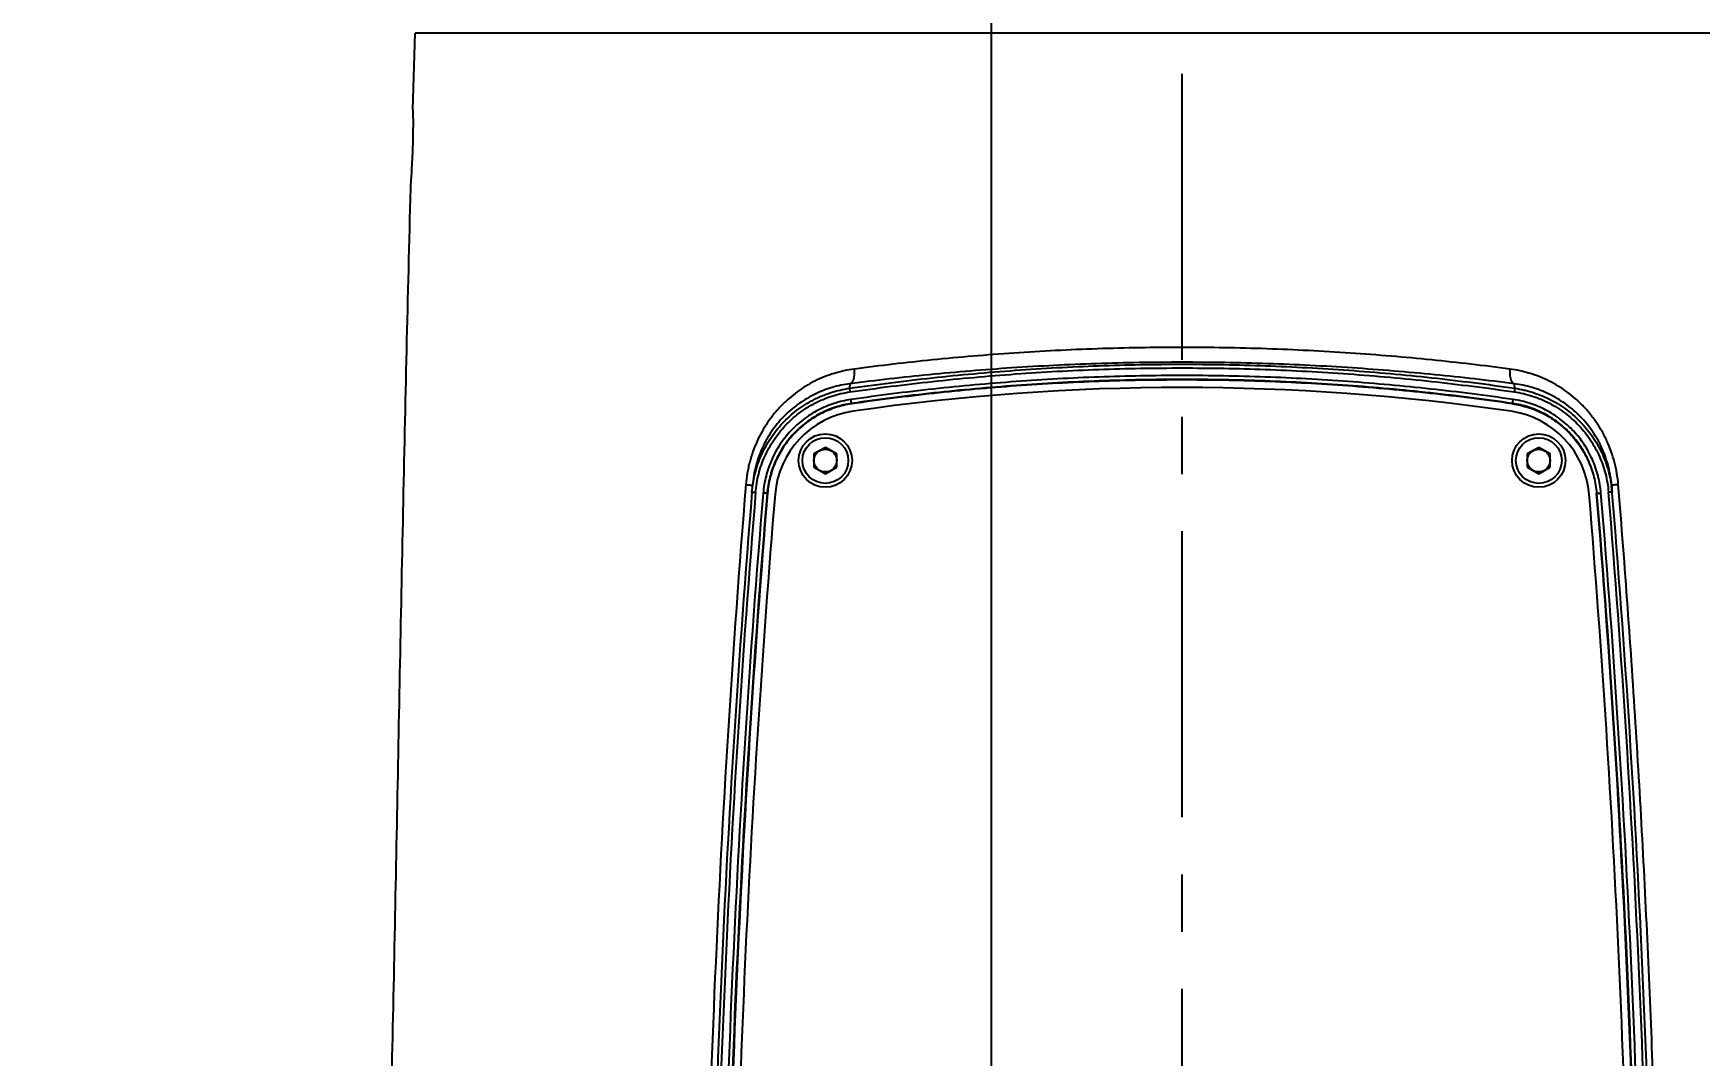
# Model space of a CAD drawing. Header units: millimetres. Extents: x 5828 to 6704, y 123 to 421.
# Drawn here: x 6551.52 to 6562.44, y 320.38 to 327.08 of the extents above; entities that cross this region are included whole.
import ezdxf

# ---------------------------------------------------------------- set-up
doc = ezdxf.new("R2010")
doc.units = ezdxf.units.MM
doc.linetypes.add('CENTER', pattern=[0.6, 0.375, -0.075, 0.075, -0.075])
for name, color, linetype in [('中心线', 7, 'Continuous'), ('外形图', 7, 'Continuous'), ('尺寸标注', 7, 'Continuous'), ('运动范围', 7, 'Continuous')]:
    doc.layers.add(name, color=color, linetype=linetype)
doc.styles.add('微软雅黑', font='msyh.ttc', dxfattribs={"height": 1.5})
doc.dimstyles.new('尺寸标注_1_20比例', dxfattribs={"dimtxt": 1.5, "dimasz": 1.25, "dimexe": 0.5, "dimexo": 0.4, "dimgap": 0.5, "dimtad": 1, "dimdec": 1, "dimlfac": 20, "dimdsep": 46, "dimtxsty": '微软雅黑', "dimcen": 0.09, "dimadec": 0, "dimazin": 0, "dimtp": 0.01, "dimtm": 0.01, "dimtfac": 1, "dimtdec": 1, "dimtofl": 0, "dimtmove": 0, "dimatfit": 3, "dimfxl": 1, "dimtolj": 1, "dimarcsym": 0})

# ---------------------------------------------------------------- blocks, each defined once
blk = doc.blocks.new('*D1139')
at = {"layer": 'Defpoints', "color": 0}
for p in [(6498.981, 336.855), (6559.046, 312.801), (6498.981, 278.199)]:
    blk.add_point(p, dxfattribs=at)
at = {"layer": '尺寸标注', "color": 0, "lineweight": -2}
for p, q in [((6498.981, 336.455), (6498.981, 277.699)), ((6559.046, 312.401), (6559.046, 277.699)), ((6557.796, 278.199), (6500.231, 278.199))]:
    blk.add_line(p, q, dxfattribs=at)
at = {"layer": '尺寸标注', "color": 0}
for points in [[(6500.231, 278.408), (6500.231, 277.991), (6498.981, 278.199)], [(6557.796, 277.991), (6557.796, 278.408), (6559.046, 278.199)]]:
    blk.add_solid(points, dxfattribs=at)
at = {"layer": '尺寸标注', "color": 0, "insert": (6529.014, 279.471), "char_height": 1.5, "attachment_point": 5, "style": '微软雅黑'}
blk.add_mtext('\\A1;\\A1;{\\fAlibaba PuHuiTi 3.0 55 Regular|b0|i0|c134|p18;1201.2}', dxfattribs=at)
blk = doc.blocks.new('*D1142')
at = {"layer": 'Defpoints', "color": 0}
for p in [(6543.444, 336.855), (6559.046, 313.101), (6543.444, 284.976)]:
    blk.add_point(p, dxfattribs=at)
at = {"layer": '尺寸标注', "color": 0, "lineweight": -2}
for p, q in [((6543.444, 336.455), (6543.444, 284.476)), ((6559.046, 312.701), (6559.046, 284.476)), ((6557.796, 284.976), (6544.694, 284.976))]:
    blk.add_line(p, q, dxfattribs=at)
at = {"layer": '尺寸标注', "color": 0}
for points in [[(6544.694, 285.184), (6544.694, 284.768), (6543.444, 284.976)], [(6557.796, 284.768), (6557.796, 285.184), (6559.046, 284.976)]]:
    blk.add_solid(points, dxfattribs=at)
at = {"layer": '尺寸标注', "color": 0, "insert": (6551.245, 286.248), "char_height": 1.5, "attachment_point": 5, "style": '微软雅黑'}
blk.add_mtext('\\A1;\\A1;{\\fAlibaba PuHuiTi 3.0 55 Regular|b0|i0|c134|p18;312}', dxfattribs=at)
blk = doc.blocks.new('*D1143')
at = {"layer": 'Defpoints', "color": 0}
for p in [(6585.645, 336.855), (6559.046, 313.401), (6585.645, 297.386)]:
    blk.add_point(p, dxfattribs=at)
at = {"layer": '尺寸标注', "color": 0, "lineweight": -2}
for p, q in [((6585.645, 336.455), (6585.645, 296.886)), ((6559.046, 313.001), (6559.046, 296.886)), ((6560.296, 297.386), (6584.395, 297.386))]:
    blk.add_line(p, q, dxfattribs=at)
at = {"layer": '尺寸标注', "color": 0}
for points in [[(6560.296, 297.595), (6560.296, 297.178), (6559.046, 297.386)], [(6584.395, 297.178), (6584.395, 297.595), (6585.645, 297.386)]]:
    blk.add_solid(points, dxfattribs=at)
at = {"layer": '尺寸标注', "color": 0, "insert": (6572.095, 298.658), "char_height": 1.5, "attachment_point": 5, "style": '微软雅黑'}
blk.add_mtext('\\A1;\\A1;{\\fAlibaba PuHuiTi 3.0 55 Regular|b0|i0|c134|p18;532}', dxfattribs=at)
blk = doc.blocks.new('*D1144')
at = {"layer": 'Defpoints', "color": 0}
for p in [(6557.796, 395.67), (6487.648, 286.241), (6537.997, 286.241)]:
    blk.add_point(p, dxfattribs=at)
at = {"layer": '尺寸标注', "color": 0, "lineweight": -2}
for p, q in [((6557.396, 395.67), (6487.148, 395.67)), ((6487.648, 394.42), (6487.648, 287.491)), ((6537.597, 286.241), (6487.148, 286.241))]:
    blk.add_line(p, q, dxfattribs=at)
at = {"layer": '尺寸标注', "color": 0}
for points in [[(6487.856, 394.42), (6487.439, 394.42), (6487.648, 395.67)], [(6487.439, 287.491), (6487.856, 287.491), (6487.648, 286.241)]]:
    blk.add_solid(points, dxfattribs=at)
at = {"layer": '尺寸标注', "color": 0, "insert": (6486.376, 340.956), "char_height": 1.5, "attachment_point": 5, "rotation": 90, "style": '微软雅黑'}
blk.add_mtext('\\A1;\\A1;{\\fAlibaba PuHuiTi 3.0 55 Regular|b0|i0|c134|p18;2188.6}', dxfattribs=at)
blk = doc.blocks.new('*D1147')
at = {"layer": 'Defpoints', "color": 0}
for p in [(6557.796, 330.86), (6559.046, 313.101), (6559.046, 305.38)]:
    blk.add_point(p, dxfattribs=at)
at = {"layer": '尺寸标注', "color": 0, "lineweight": -2}
for p, q in [((6557.796, 330.46), (6557.796, 304.88)), ((6559.046, 312.701), (6559.046, 304.88)), ((6556.546, 305.38), (6551.714, 305.38)), ((6560.296, 305.38), (6561.546, 305.38))]:
    blk.add_line(p, q, dxfattribs=at)
at = {"layer": '尺寸标注', "color": 0}
for points in [[(6556.546, 305.171), (6556.546, 305.588), (6557.796, 305.38)], [(6560.296, 305.588), (6560.296, 305.171), (6559.046, 305.38)]]:
    blk.add_solid(points, dxfattribs=at)
at = {"layer": '尺寸标注', "color": 0, "insert": (6553.321, 306.651), "char_height": 1.5, "attachment_point": 5, "style": '微软雅黑'}
blk.add_mtext('\\A1;\\A1;{\\fAlibaba PuHuiTi 3.0 55 Regular|b0|i0|c134|p18;25}', dxfattribs=at)
blk = doc.blocks.new('*D1157')
at = {"layer": 'Defpoints', "color": 0}
for p in [(6616.611, 336.855), (6559.046, 313.001), (6616.611, 278.199)]:
    blk.add_point(p, dxfattribs=at)
at = {"layer": '尺寸标注', "color": 0, "lineweight": -2}
for p, q in [((6616.611, 336.455), (6616.611, 277.699)), ((6559.046, 312.601), (6559.046, 277.699)), ((6560.296, 278.199), (6615.361, 278.199))]:
    blk.add_line(p, q, dxfattribs=at)
at = {"layer": '尺寸标注', "color": 0}
for points in [[(6560.296, 278.408), (6560.296, 277.991), (6559.046, 278.199)], [(6615.361, 277.991), (6615.361, 278.408), (6616.611, 278.199)]]:
    blk.add_solid(points, dxfattribs=at)
at = {"layer": '尺寸标注', "color": 0, "insert": (6587.829, 279.479), "char_height": 1.5, "attachment_point": 5, "style": '微软雅黑'}
blk.add_mtext('\\A1;1151.3', dxfattribs=at)

msp = doc.modelspace()

# ---------------------------------------------------------------- linework, layer by layer
at = {"layer": '中心线', "linetype": 'CENTER', "ltscale": 5}
msp.add_line((6559.0462, 312.9415), (6559.0462, 331.5632), dxfattribs=at)
at = {"layer": '外形图', "linetype": 'ByBlock'}
for p, q in [((6554.0059, 326.5803), (6554.0208, 327.081)), ((6564.0716, 327.081), (6554.0208, 327.081)), ((6556.8696, 324.7835), (6556.8668, 324.754)), ((6561.2228, 324.7835), (6561.2256, 324.7543)), ((6556.8814, 324.6522), (6556.881, 324.6547)), ((6561.211, 324.6525), (6561.2113, 324.6548)), ((6556.7087, 324.3669), (6556.6337, 324.3236)), ((6556.6337, 324.3236), (6556.6337, 324.237)), ((6556.7837, 324.3236), (6556.7087, 324.3669)), ((6556.7837, 324.237), (6556.7837, 324.3236)), ((6561.3837, 324.3669), (6561.3087, 324.3236)), ((6561.3087, 324.3236), (6561.3087, 324.237)), ((6561.4587, 324.3236), (6561.3837, 324.3669)), ((6561.4587, 324.237), (6561.4587, 324.3236)), ((6556.6337, 324.237), (6556.7087, 324.1937)), ((6556.7087, 324.1937), (6556.7837, 324.237)), ((6561.3087, 324.237), (6561.3837, 324.1937)), ((6561.3837, 324.1937), (6561.4587, 324.237)), ((6556.2278, 324.0734), (6556.2278, 324.0734)), ((6556.3294, 324.0641), (6556.3269, 324.0643)), ((6561.763, 324.0645), (6561.7653, 324.0647))]:
    msp.add_line(p, q, dxfattribs=at)
for centre, radius in [((6556.7087, 324.2803), 0.175), ((6556.7087, 324.2803), 0.15), ((6561.3837, 324.2803), 0.175), ((6561.3837, 324.2803), 0.15), ((6556.7087, 324.2803), 0.075), ((6561.3837, 324.2803), 0.075)]:
    msp.add_circle(centre, radius, dxfattribs=at)
for centre, radius, start, end in [((6559.0451, 309.741), 15.0181, 81.74291, 98.24808), ((6556.9767, 324.0099), 0.6, 98.25037, 175.27136), ((6561.1157, 324.0096), 0.6, 4.72841, 81.74062), ((6640.4433, 317.2259), 84.5374, 175.320123, 179.709995), ((6479.4569, 317.2553), 82.6893, 0.276995, 4.759958), ((6638.6355, 317.2553), 82.6893, 175.270338, 179.723005), ((6638.621, 317.2552), 82.6511, 175.268983, 179.722921), ((6638.0938, 317.2606), 82.0757, 175.243034, 179.743419), ((6638.1082, 317.2607), 82.0638, 175.244389, 179.743495), ((6638.6355, 317.2553), 82.5872, 175.270936, 179.738639), ((6638.6355, 317.2553), 82.5377, 175.271364, 179.557107), ((6479.4569, 317.2553), 82.5377, 0.442893, 4.728408), ((6479.4569, 317.2553), 82.5872, 0.261361, 4.729359), ((6479.9783, 317.2607), 82.0694, 0.256641, 4.755568), ((6479.9928, 317.2606), 82.0813, 0.256719, 4.756921), ((6479.4714, 317.2552), 82.6511, 0.277079, 4.731308)]:
    msp.add_arc(centre, radius, start, end, dxfattribs=at)
for points, knots in [([(6554.0059, 326.5803), (6554.0062, 326.5583), (6554.0069, 326.4833), (6554.0054, 326.3552), (6553.9998, 326.2271), (6553.995, 326.1522), (6553.9934, 326.1303)], [0, 0, 0, 0, 0.1464394, 0.4998994, 0.8533596, 1, 1, 1, 1]), ([(6553.8023, 317.6538), (6553.8239, 318.36), (6553.8598, 319.7722), (6553.9021, 321.8907), (6553.9424, 324.01), (6553.9745, 325.4233), (6553.9934, 326.1303)], [0, 0, 0, 0, 0.2499907, 0.499832, 0.749758, 1, 1, 1, 1]), ([(6561.195, 324.8801), (6561.0243, 324.9026), (6560.6759, 324.9432), (6560.1443, 324.988), (6559.5988, 325.0158), (6559.0462, 325.0253), (6558.4936, 325.0158), (6557.9481, 324.988), (6557.4165, 324.9432), (6557.0681, 324.9026), (6556.8974, 324.8801)], [0, 0, 0, 0, 0.1198465, 0.2440734, 0.3712813, 0.5, 0.6287187, 0.7559266, 0.8801535, 1, 1, 1, 1]), ([(6556.8974, 324.8801), (6556.875, 324.8772), (6556.8305, 324.8694), (6556.7651, 324.8523), (6556.7013, 324.8298), (6556.6396, 324.802), (6556.5802, 324.7692), (6556.5236, 324.7313), (6556.47, 324.6885), (6556.4198, 324.641), (6556.3733, 324.5889), (6556.331, 324.5325), (6556.2933, 324.472), (6556.2606, 324.4077), (6556.2332, 324.3401), (6556.2152, 324.2815), (6556.2038, 324.2336), (6556.1944, 324.1849), (6556.1898, 324.1479), (6556.1878, 324.1231)], [0, 0, 0, 0, 0.0603734, 0.1205914, 0.1807477, 0.240946, 0.3012963, 0.3619114, 0.4229064, 0.4843917, 0.5464681, 0.6092177, 0.6726968, 0.7369243, 0.801873, 0.8674629, 0.9004663, 0.9335758, 1, 1, 1, 1]), ([(6556.8668, 324.754), (6557.0471, 324.7802), (6557.4088, 324.826), (6557.9533, 324.8753), (6558.4994, 324.9049), (6559.0462, 324.9148), (6559.5931, 324.905), (6560.1391, 324.8754), (6560.6837, 324.8263), (6561.0453, 324.7805), (6561.2256, 324.7543)], [0, 0, 0, 0, 0.1249806, 0.2499817, 0.3749962, 0.5000163, 0.6250343, 0.7500426, 0.8750336, 1, 1, 1, 1]), ([(6561.2228, 324.7835), (6561.05, 324.8059), (6560.6972, 324.8461), (6560.1588, 324.8906), (6559.6061, 324.9183), (6559.0462, 324.9276), (6558.4863, 324.9183), (6557.9337, 324.8906), (6557.3952, 324.8461), (6557.0424, 324.8059), (6556.8696, 324.7835)], [0, 0, 0, 0, 0.1197803, 0.2439952, 0.3712314, 0.5, 0.6287686, 0.7560048, 0.8802198, 1, 1, 1, 1]), ([(6556.8696, 324.7301), (6557.0496, 324.7562), (6557.4108, 324.8021), (6557.9548, 324.8512), (6558.5002, 324.8808), (6559.0463, 324.8906), (6559.5924, 324.8808), (6560.1378, 324.8514), (6560.6817, 324.8023), (6561.0428, 324.7565), (6561.2229, 324.7304)], [0, 0, 0, 0, 0.1249805, 0.2499817, 0.3749962, 0.5000163, 0.6250344, 0.7500427, 0.8750337, 1, 1, 1, 1]), ([(6556.8974, 324.8801), (6556.898, 324.8742), (6556.8987, 324.8624), (6556.8984, 324.8453), (6556.8969, 324.8317), (6556.895, 324.8216), (6556.8932, 324.8148), (6556.8912, 324.8085), (6556.8889, 324.8027), (6556.8862, 324.7977), (6556.8834, 324.7933), (6556.8802, 324.7896), (6556.8769, 324.7867), (6556.8734, 324.7846), (6556.8708, 324.7838), (6556.8696, 324.7835)], [0, 0, 0, 0, 0.1682405, 0.3299899, 0.4810602, 0.5514697, 0.6179423, 0.6801881, 0.7380086, 0.7913209, 0.8401886, 0.8848621, 0.9258279, 0.9638529, 1, 1, 1, 1]), ([(6561.195, 324.8801), (6561.1944, 324.8742), (6561.1937, 324.8624), (6561.1941, 324.8453), (6561.1955, 324.8317), (6561.1974, 324.8216), (6561.1992, 324.8148), (6561.2012, 324.8085), (6561.2036, 324.8027), (6561.2062, 324.7977), (6561.209, 324.7933), (6561.2122, 324.7896), (6561.2155, 324.7867), (6561.219, 324.7846), (6561.2216, 324.7838), (6561.2228, 324.7835)], [0, 0, 0, 0, 0.1682404, 0.3299898, 0.48106, 0.5514695, 0.6179421, 0.6801878, 0.7380083, 0.7913206, 0.8401883, 0.8848619, 0.9258277, 0.9638528, 1, 1, 1, 1]), ([(6561.9046, 324.1231), (6561.9026, 324.1479), (6561.8979, 324.1849), (6561.8886, 324.2336), (6561.8772, 324.2815), (6561.8592, 324.3401), (6561.8363, 324.3966), (6561.8153, 324.4401), (6561.7927, 324.4822), (6561.7613, 324.5325), (6561.7191, 324.589), (6561.6726, 324.641), (6561.6224, 324.6885), (6561.5688, 324.7313), (6561.5122, 324.7692), (6561.4528, 324.802), (6561.3911, 324.8298), (6561.3273, 324.8523), (6561.2619, 324.8694), (6561.2174, 324.8772), (6561.195, 324.8801)], [0, 0, 0, 0, 0.0664226, 0.099532, 0.1325356, 0.1981241, 0.2630721, 0.2952859, 0.3273132, 0.3907914, 0.4535408, 0.5156158, 0.5771002, 0.6380944, 0.6987084, 0.7590575, 0.819255, 0.8794106, 0.9396276, 1, 1, 1, 1]), ([(6556.2278, 324.0734), (6556.2295, 324.0943), (6556.2334, 324.1256), (6556.2412, 324.1669), (6556.2508, 324.2078), (6556.2659, 324.2581), (6556.289, 324.3167), (6556.317, 324.3732), (6556.3496, 324.4272), (6556.3866, 324.4782), (6556.4278, 324.5259), (6556.4728, 324.5701), (6556.5214, 324.6102), (6556.5732, 324.6462), (6556.6278, 324.6777), (6556.6849, 324.7044), (6556.744, 324.7263), (6556.8047, 324.7432), (6556.846, 324.751), (6556.8668, 324.754)], [0, 0, 0, 0, 0.0624914, 0.0937458, 0.1250013, 0.1875014, 0.2500047, 0.3125104, 0.3750174, 0.4375248, 0.5000319, 0.5625377, 0.6250417, 0.6875431, 0.7500415, 0.8125366, 0.8750281, 0.9375159, 1, 1, 1, 1]), ([(6556.8696, 324.7835), (6556.8498, 324.781), (6556.8105, 324.7744), (6556.7526, 324.7598), (6556.6961, 324.7406), (6556.6413, 324.7168), (6556.5884, 324.6887), (6556.5379, 324.6561), (6556.4898, 324.6192), (6556.4445, 324.578), (6556.4024, 324.5327), (6556.3639, 324.4832), (6556.3352, 324.4389), (6556.3143, 324.4016), (6556.2949, 324.3629), (6556.2736, 324.3124), (6556.2569, 324.2599), (6556.2463, 324.2167), (6556.2376, 324.1728), (6556.2333, 324.1393), (6556.2314, 324.1169)], [0, 0, 0, 0, 0.0599191, 0.1196498, 0.179298, 0.23898, 0.2988251, 0.3589662, 0.4195449, 0.4807001, 0.5425663, 0.6052611, 0.6688751, 0.7010509, 0.7334698, 0.7989994, 0.8653892, 0.8988644, 0.9324836, 1, 1, 1, 1]), ([(6556.8668, 324.754), (6556.8668, 324.7539), (6556.8668, 324.7539), (6556.8668, 324.7538), (6556.8667, 324.7536), (6556.8667, 324.7533), (6556.8668, 324.7531), (6556.8668, 324.7526), (6556.8668, 324.7518), (6556.8669, 324.7508), (6556.867, 324.7496), (6556.8672, 324.7482), (6556.8674, 324.7466), (6556.8676, 324.7449), (6556.8679, 324.7424), (6556.8683, 324.739), (6556.8689, 324.7346), (6556.8693, 324.7316), (6556.8696, 324.7301)], [0, 0, 0, 0, 0.0031663, 0.0084588, 0.0159497, 0.0256486, 0.0375473, 0.0516255, 0.0862065, 0.129107, 0.1799602, 0.2383259, 0.3036966, 0.3755022, 0.4531159, 0.6230098, 0.8074503, 1, 1, 1, 1]), ([(6561.2159, 324.6804), (6561.0364, 324.7066), (6560.6764, 324.7524), (6560.1343, 324.8015), (6559.5907, 324.831), (6559.0463, 324.8408), (6558.5019, 324.831), (6557.9583, 324.8014), (6557.4161, 324.7522), (6557.0561, 324.7064), (6556.8766, 324.6803)], [0, 0, 0, 0, 0.1249665, 0.2499575, 0.3749658, 0.4999838, 0.6250038, 0.7500182, 0.8750193, 1, 1, 1, 1]), ([(6561.2113, 324.6548), (6561.0322, 324.6809), (6560.673, 324.7267), (6560.132, 324.7757), (6559.5895, 324.8052), (6559.0462, 324.815), (6558.503, 324.8051), (6557.9605, 324.7756), (6557.4194, 324.7265), (6557.0601, 324.6808), (6556.881, 324.6547)], [0, 0, 0, 0, 0.1249664, 0.2499574, 0.3749657, 0.4999837, 0.6250038, 0.7500182, 0.8750194, 1, 1, 1, 1]), ([(6561.211, 324.6525), (6561.0319, 324.6785), (6560.6726, 324.724), (6560.1316, 324.7728), (6559.5893, 324.8022), (6559.0462, 324.8119), (6558.5031, 324.8021), (6557.9607, 324.7727), (6557.4198, 324.7238), (6557.0605, 324.6782), (6556.8814, 324.6522)], [0, 0, 0, 0, 0.125, 0.25, 0.375, 0.5, 0.625, 0.75, 0.875, 1, 1, 1, 1]), ([(6561.861, 324.1169), (6561.8591, 324.1393), (6561.8548, 324.1728), (6561.8461, 324.2167), (6561.8355, 324.2599), (6561.8188, 324.3124), (6561.7975, 324.3629), (6561.7781, 324.4016), (6561.7572, 324.4389), (6561.7285, 324.4832), (6561.69, 324.5327), (6561.6479, 324.578), (6561.6026, 324.6192), (6561.5545, 324.6561), (6561.504, 324.6887), (6561.4511, 324.7168), (6561.3963, 324.7406), (6561.3398, 324.7598), (6561.2819, 324.7744), (6561.2426, 324.781), (6561.2228, 324.7835)], [0, 0, 0, 0, 0.0675157, 0.1011353, 0.1346114, 0.2010007, 0.2665307, 0.2989495, 0.331125, 0.3947389, 0.4574348, 0.5193004, 0.5804556, 0.6410347, 0.7011753, 0.7610204, 0.8207028, 0.8803496, 0.9400805, 1, 1, 1, 1]), ([(6561.2256, 324.7543), (6561.2256, 324.7543), (6561.2256, 324.7542), (6561.2256, 324.7541), (6561.2256, 324.7539), (6561.2256, 324.7537), (6561.2256, 324.7534), (6561.2256, 324.7529), (6561.2256, 324.7522), (6561.2255, 324.7511), (6561.2254, 324.7499), (6561.2253, 324.7485), (6561.2251, 324.747), (6561.2249, 324.7453), (6561.2246, 324.7427), (6561.2241, 324.7393), (6561.2236, 324.7349), (6561.2231, 324.7319), (6561.2229, 324.7304)], [0, 0, 0, 0, 0.0032601, 0.0086073, 0.0161347, 0.0258593, 0.0377764, 0.0518676, 0.0864622, 0.1293642, 0.1802097, 0.2385606, 0.3039108, 0.3756917, 0.4532778, 0.6231122, 0.8074956, 1, 1, 1, 1]), ([(6561.2256, 324.7543), (6561.2463, 324.7513), (6561.2773, 324.7454), (6561.318, 324.7351), (6561.3582, 324.723), (6561.4075, 324.7048), (6561.4645, 324.678), (6561.5192, 324.6466), (6561.5709, 324.6106), (6561.6195, 324.5704), (6561.6646, 324.5263), (6561.7057, 324.4786), (6561.7428, 324.4276), (6561.7754, 324.3736), (6561.8033, 324.3171), (6561.8265, 324.2585), (6561.8446, 324.1981), (6561.8576, 324.1364), (6561.8629, 324.0947), (6561.8646, 324.0738)], [0, 0, 0, 0, 0.0624788, 0.0937268, 0.1249758, 0.1874635, 0.2499556, 0.3124519, 0.3749521, 0.4374557, 0.499962, 0.5624702, 0.6249795, 0.6874889, 0.7499973, 0.8125036, 0.8750068, 0.9375059, 1, 1, 1, 1]), ([(6556.2516, 324.0721), (6556.2532, 324.0923), (6556.2583, 324.1326), (6556.2709, 324.1922), (6556.2884, 324.2506), (6556.3108, 324.3073), (6556.3379, 324.362), (6556.3694, 324.4141), (6556.4052, 324.4635), (6556.445, 324.5096), (6556.4886, 324.5523), (6556.5356, 324.5911), (6556.5856, 324.6259), (6556.6385, 324.6563), (6556.6937, 324.6822), (6556.7508, 324.7034), (6556.8095, 324.7196), (6556.8495, 324.7272), (6556.8696, 324.7301)], [0, 0, 0, 0, 0.0624899, 0.1249854, 0.1874852, 0.2499888, 0.3124952, 0.3750034, 0.4375124, 0.500021, 0.5625287, 0.6250345, 0.6875377, 0.7500378, 0.8125342, 0.8750269, 0.9375155, 1, 1, 1, 1]), ([(6556.8766, 324.6803), (6556.8579, 324.6775), (6556.8207, 324.6705), (6556.766, 324.6553), (6556.7127, 324.6356), (6556.6613, 324.6114), (6556.6121, 324.5831), (6556.5655, 324.5507), (6556.5217, 324.5145), (6556.4812, 324.4747), (6556.4441, 324.4317), (6556.4107, 324.3858), (6556.3814, 324.3372), (6556.3562, 324.2863), (6556.3353, 324.2335), (6556.3189, 324.1791), (6556.3072, 324.1235), (6556.3025, 324.086), (6556.3009, 324.0671)], [0, 0, 0, 0, 0.0624846, 0.1249734, 0.1874662, 0.2499629, 0.3124632, 0.3749666, 0.4374725, 0.4999802, 0.5624889, 0.6249977, 0.6875057, 0.7500119, 0.8125153, 0.875015, 0.9375102, 1, 1, 1, 1]), ([(6556.881, 324.6547), (6556.845, 324.6494), (6556.7916, 324.637), (6556.7233, 324.6117), (6556.6574, 324.5807), (6556.5802, 324.5317), (6556.4987, 324.4583), (6556.4307, 324.3724), (6556.3867, 324.2922), (6556.36, 324.2244), (6556.3443, 324.1721), (6556.333, 324.1186), (6556.3284, 324.0824), (6556.3269, 324.0643)], [0, 0, 0, 0, 0.1249301, 0.1874567, 0.2499876, 0.3749501, 0.4999232, 0.6249008, 0.7498753, 0.8124134, 0.8749474, 0.9374766, 1, 1, 1, 1]), ([(6556.8814, 324.6522), (6556.8634, 324.6495), (6556.8278, 324.6428), (6556.7753, 324.6283), (6556.7242, 324.6094), (6556.6585, 324.5785), (6556.5816, 324.5298), (6556.5005, 324.4567), (6556.4327, 324.371), (6556.3889, 324.2912), (6556.3623, 324.2237), (6556.3466, 324.1715), (6556.3354, 324.1182), (6556.3309, 324.0822), (6556.3294, 324.0641)], [0, 0, 0, 0, 0.0625275, 0.125055, 0.1875824, 0.2501099, 0.3750545, 0.4999991, 0.624944, 0.7498894, 0.812417, 0.8749446, 0.9374723, 1, 1, 1, 1]), ([(6556.881, 324.6547), (6556.881, 324.6547), (6556.881, 324.6547), (6556.8809, 324.6549), (6556.8809, 324.655), (6556.8808, 324.6553), (6556.8807, 324.6555), (6556.8806, 324.656), (6556.8804, 324.6568), (6556.8802, 324.6579), (6556.8799, 324.6592), (6556.8797, 324.6607), (6556.8794, 324.6624), (6556.8791, 324.6642), (6556.8786, 324.667), (6556.878, 324.6707), (6556.8773, 324.6754), (6556.8768, 324.6786), (6556.8766, 324.6803)], [0, 0, 0, 0, 0.0024531, 0.0070628, 0.0139619, 0.0231698, 0.0346796, 0.0484693, 0.0827635, 0.1257331, 0.1769627, 0.2359513, 0.3021193, 0.3748152, 0.4533224, 0.6246223, 0.8092731, 1, 1, 1, 1]), ([(6561.211, 324.6525), (6561.2289, 324.6499), (6561.2646, 324.6431), (6561.3171, 324.6286), (6561.3682, 324.6097), (6561.4339, 324.5789), (6561.5108, 324.5301), (6561.5919, 324.457), (6561.6597, 324.3714), (6561.7034, 324.2916), (6561.7301, 324.2241), (6561.7457, 324.1719), (6561.757, 324.1186), (6561.7615, 324.0826), (6561.763, 324.0645)], [0, 0, 0, 0, 0.0625275, 0.125055, 0.1875824, 0.2501099, 0.3750545, 0.4999991, 0.624944, 0.7498894, 0.812417, 0.8749446, 0.9374723, 1, 1, 1, 1]), ([(6561.2113, 324.6548), (6561.2114, 324.6549), (6561.2114, 324.6549), (6561.2115, 324.655), (6561.2115, 324.6552), (6561.2116, 324.6554), (6561.2117, 324.6557), (6561.2118, 324.6562), (6561.212, 324.657), (6561.2122, 324.6581), (6561.2125, 324.6594), (6561.2128, 324.6609), (6561.2131, 324.6626), (6561.2134, 324.6644), (6561.2139, 324.6672), (6561.2145, 324.6709), (6561.2152, 324.6756), (6561.2157, 324.6788), (6561.2159, 324.6804)], [0, 0, 0, 0, 0.0025688, 0.0072398, 0.0141786, 0.0234147, 0.0349456, 0.0487513, 0.0830663, 0.1260463, 0.177278, 0.2362617, 0.3024184, 0.3750971, 0.4535811, 0.6248175, 0.809382, 1, 1, 1, 1]), ([(6561.7653, 324.0647), (6561.7623, 324.1009), (6561.7531, 324.1551), (6561.7322, 324.2248), (6561.7054, 324.2925), (6561.6615, 324.3727), (6561.5935, 324.4586), (6561.5121, 324.532), (6561.4349, 324.5809), (6561.369, 324.6119), (6561.3178, 324.6308), (6561.2651, 324.6455), (6561.2293, 324.6522), (6561.2113, 324.6548)], [0, 0, 0, 0, 0.1249498, 0.1874873, 0.2500287, 0.3750089, 0.4999899, 0.6249631, 0.7499217, 0.8124491, 0.8749713, 0.9374883, 1, 1, 1, 1]), ([(6561.7914, 324.0675), (6561.7898, 324.0864), (6561.7851, 324.1239), (6561.7733, 324.1794), (6561.757, 324.2338), (6561.7361, 324.2866), (6561.7109, 324.3375), (6561.6816, 324.3861), (6561.6482, 324.432), (6561.6112, 324.475), (6561.5706, 324.5147), (6561.5269, 324.5509), (6561.4802, 324.5833), (6561.4311, 324.6117), (6561.3797, 324.6358), (6561.3088, 324.6621), (6561.2533, 324.675), (6561.2159, 324.6804)], [0, 0, 0, 0, 0.0624994, 0.1250044, 0.1875142, 0.2500276, 0.3125437, 0.3750611, 0.4375788, 0.5000957, 0.5626108, 0.6251232, 0.6876322, 0.7501372, 0.8126376, 0.8751333, 1, 1, 1, 1]), ([(6561.2229, 324.7304), (6561.243, 324.7275), (6561.2829, 324.72), (6561.3417, 324.7037), (6561.3988, 324.6826), (6561.454, 324.6567), (6561.5068, 324.6263), (6561.5569, 324.5915), (6561.6039, 324.5527), (6561.6474, 324.51), (6561.6873, 324.4639), (6561.7231, 324.4145), (6561.7546, 324.3624), (6561.7817, 324.3077), (6561.804, 324.251), (6561.8216, 324.1927), (6561.8342, 324.133), (6561.8392, 324.0927), (6561.8409, 324.0725)], [0, 0, 0, 0, 0.0624789, 0.1249627, 0.1874512, 0.2499445, 0.3124424, 0.3749443, 0.4374498, 0.4999579, 0.562468, 0.6249789, 0.6874896, 0.749999, 0.8125058, 0.8750089, 0.9375073, 1, 1, 1, 1]), ([(6556.1878, 324.1231), (6556.191, 324.1228), (6556.1971, 324.1222), (6556.2057, 324.1212), (6556.2122, 324.1204), (6556.2168, 324.1198), (6556.2198, 324.1194), (6556.2224, 324.119), (6556.2248, 324.1186), (6556.2268, 324.1183), (6556.2282, 324.118), (6556.2292, 324.1178), (6556.2297, 324.1177), (6556.2302, 324.1175), (6556.2307, 324.1174), (6556.231, 324.1173), (6556.2312, 324.1172), (6556.2313, 324.1171), (6556.2314, 324.117), (6556.2314, 324.117), (6556.2314, 324.1169)], [0, 0, 0, 0, 0.2188488, 0.4156171, 0.5873912, 0.6630965, 0.7316333, 0.7927505, 0.8462265, 0.8918708, 0.9295274, 0.9453233, 0.9590831, 0.9708023, 0.9804826, 0.9881382, 0.9938099, 0.9959361, 0.9976275, 1, 1, 1, 1]), ([(6561.9046, 324.1231), (6561.9014, 324.1228), (6561.8953, 324.1222), (6561.8867, 324.1212), (6561.8803, 324.1204), (6561.8756, 324.1198), (6561.8726, 324.1194), (6561.87, 324.119), (6561.8676, 324.1186), (6561.8657, 324.1183), (6561.8642, 324.118), (6561.8633, 324.1178), (6561.8627, 324.1177), (6561.8622, 324.1175), (6561.8618, 324.1174), (6561.8614, 324.1173), (6561.8612, 324.1172), (6561.8611, 324.1171), (6561.861, 324.117), (6561.861, 324.117), (6561.861, 324.1169)], [0, 0, 0, 0, 0.2188487, 0.415617, 0.587391, 0.6630963, 0.7316331, 0.7927503, 0.8462263, 0.8918705, 0.9295272, 0.9453231, 0.9590829, 0.9708021, 0.9804824, 0.988138, 0.9938098, 0.995936, 0.9976274, 1, 1, 1, 1]), ([(6562.1854, 317.6538), (6562.1826, 318.1934), (6562.1668, 319.2729), (6562.1121, 320.8914), (6562.0265, 322.5085), (6561.9487, 323.5853), (6561.9046, 324.1231)], [0, 0, 0, 0, 0.249976, 0.5000179, 0.7500374, 1, 1, 1, 1]), ([(6556.2278, 324.0734), (6556.2278, 324.0734), (6556.2278, 324.0734), (6556.2279, 324.0734), (6556.2281, 324.0735), (6556.2283, 324.0735), (6556.2285, 324.0735), (6556.229, 324.0735), (6556.2296, 324.0735), (6556.2306, 324.0734), (6556.2318, 324.0734), (6556.2332, 324.0733), (6556.2348, 324.0733), (6556.2365, 324.0732), (6556.239, 324.073), (6556.2425, 324.0728), (6556.247, 324.0724), (6556.25, 324.0722), (6556.2516, 324.0721)], [0, 0, 0, 0, 0.00178, 0.0055777, 0.011647, 0.0200249, 0.0307116, 0.0436905, 0.0764203, 0.1179386, 0.1678785, 0.2257925, 0.2911589, 0.3633876, 0.4418256, 0.6144404, 0.8027674, 1, 1, 1, 1]), ([(6556.3269, 324.0643), (6556.3269, 324.0643), (6556.3268, 324.0644), (6556.3267, 324.0644), (6556.3265, 324.0644), (6556.3263, 324.0645), (6556.326, 324.0645), (6556.3257, 324.0646), (6556.3252, 324.0647), (6556.3246, 324.0648), (6556.3236, 324.0649), (6556.3223, 324.0651), (6556.3207, 324.0652), (6556.319, 324.0654), (6556.3171, 324.0656), (6556.3143, 324.0659), (6556.3106, 324.0663), (6556.3058, 324.0667), (6556.3026, 324.067), (6556.3009, 324.0671)], [0, 0, 0, 0, 0.00239, 0.0069731, 0.0138632, 0.0230737, 0.0345953, 0.0484044, 0.0644711, 0.0827566, 0.125803, 0.177122, 0.2362056, 0.3024668, 0.375246, 0.4538181, 0.6251573, 0.8096661, 1, 1, 1, 1]), ([(6561.7653, 324.0647), (6561.7653, 324.0647), (6561.7653, 324.0648), (6561.7654, 324.0648), (6561.7656, 324.0648), (6561.7659, 324.0649), (6561.7662, 324.065), (6561.7665, 324.065), (6561.7669, 324.0651), (6561.7676, 324.0652), (6561.7686, 324.0653), (6561.7699, 324.0655), (6561.7715, 324.0657), (6561.7732, 324.0658), (6561.7751, 324.066), (6561.7779, 324.0663), (6561.7817, 324.0667), (6561.7864, 324.0671), (6561.7897, 324.0674), (6561.7914, 324.0675)], [0, 0, 0, 0, 0.002381, 0.0069625, 0.0138556, 0.0230727, 0.0346042, 0.048426, 0.064508, 0.0828109, 0.1258977, 0.1772617, 0.2363918, 0.3026974, 0.3755149, 0.454115, 0.6254616, 0.8098831, 1, 1, 1, 1]), ([(6561.8646, 324.0738), (6561.8646, 324.0738), (6561.8645, 324.0738), (6561.8645, 324.0739), (6561.8643, 324.0739), (6561.8641, 324.0739), (6561.8639, 324.0739), (6561.8634, 324.0739), (6561.8627, 324.0739), (6561.8617, 324.0739), (6561.8606, 324.0738), (6561.8592, 324.0738), (6561.8577, 324.0737), (6561.8559, 324.0736), (6561.8534, 324.0734), (6561.8499, 324.0732), (6561.8455, 324.0729), (6561.8425, 324.0726), (6561.8409, 324.0725)], [0, 0, 0, 0, 0.0017682, 0.0055573, 0.0116173, 0.0199845, 0.0306587, 0.0436233, 0.0763196, 0.1177994, 0.1676977, 0.2255698, 0.2908974, 0.3630937, 0.4415095, 0.6141273, 0.8025485, 1, 1, 1, 1])]:
    msp.add_open_spline(points, degree=3, knots=knots, dxfattribs=at)
at = {"layer": '运动范围'}
for radius, start, end in [(58.815, 350, 225), (14.3524, 77.11671, 240.80898)]:
    msp.add_arc((6557.7962, 336.8553), radius, start, end, dxfattribs=at)

# ---------------------------------------------------------------- dimensions: what is measured, and where the dimension line sits
at = {"layer": '尺寸标注'}
dim = msp.add_linear_dim(base=(6487.6476, 286.2413), p1=(6557.7962, 395.6702), p2=(6537.9972, 286.2413), angle=90, text='\\A1;{\\fAlibaba PuHuiTi 3.0 55 Regular|b0|i0|c134|p18;2188.6}', dimstyle='尺寸标注_1_20比例', dxfattribs=at)
dim.commit()
dim.dimension.update_dxf_attribs({"geometry": '*D1144', "text_midpoint": (6487.6476, 340.9558), "dimtype": 160})
for base, p1, p2, text, picture, middle in [((6498.9812, 278.1994), (6559.0462, 312.8006), (6498.9812, 336.8553), '\\A1;{\\fAlibaba PuHuiTi 3.0 55 Regular|b0|i0|c134|p18;1201.2}', '*D1139', (6529.0137, 278.1994)), ((6543.4438, 284.9761), (6559.0462, 313.1006), (6543.4438, 336.8553), '\\A1;{\\fAlibaba PuHuiTi 3.0 55 Regular|b0|i0|c134|p18;312}', '*D1142', (6551.245, 284.9761)), ((6585.6452, 297.3862), (6559.0462, 313.4006), (6585.6452, 336.8553), '\\A1;{\\fAlibaba PuHuiTi 3.0 55 Regular|b0|i0|c134|p18;532}', '*D1143', (6572.0949, 297.3862)), ((6559.0462, 305.3798), (6557.7962, 330.8596), (6559.0462, 313.1006), '\\A1;{\\fAlibaba PuHuiTi 3.0 55 Regular|b0|i0|c134|p18;<>}', '*D1147', (6553.3207, 305.3798))]:
    dim = msp.add_linear_dim(base=base, p1=p1, p2=p2, text=text, dimstyle='尺寸标注_1_20比例', dxfattribs=at)
    dim.commit()
    dim.dimension.update_dxf_attribs({"geometry": picture, "text_midpoint": middle, "dimtype": 160})
dim = msp.add_linear_dim(base=(6616.6112, 278.1994), p1=(6559.0462, 313.0006), p2=(6616.6112, 336.8553), dimstyle='尺寸标注_1_20比例', dxfattribs=at)
dim.commit()
dim.dimension.update_dxf_attribs({"geometry": '*D1157', "text_midpoint": (6587.8287, 279.479)})

doc.saveas('drawing.dxf')
